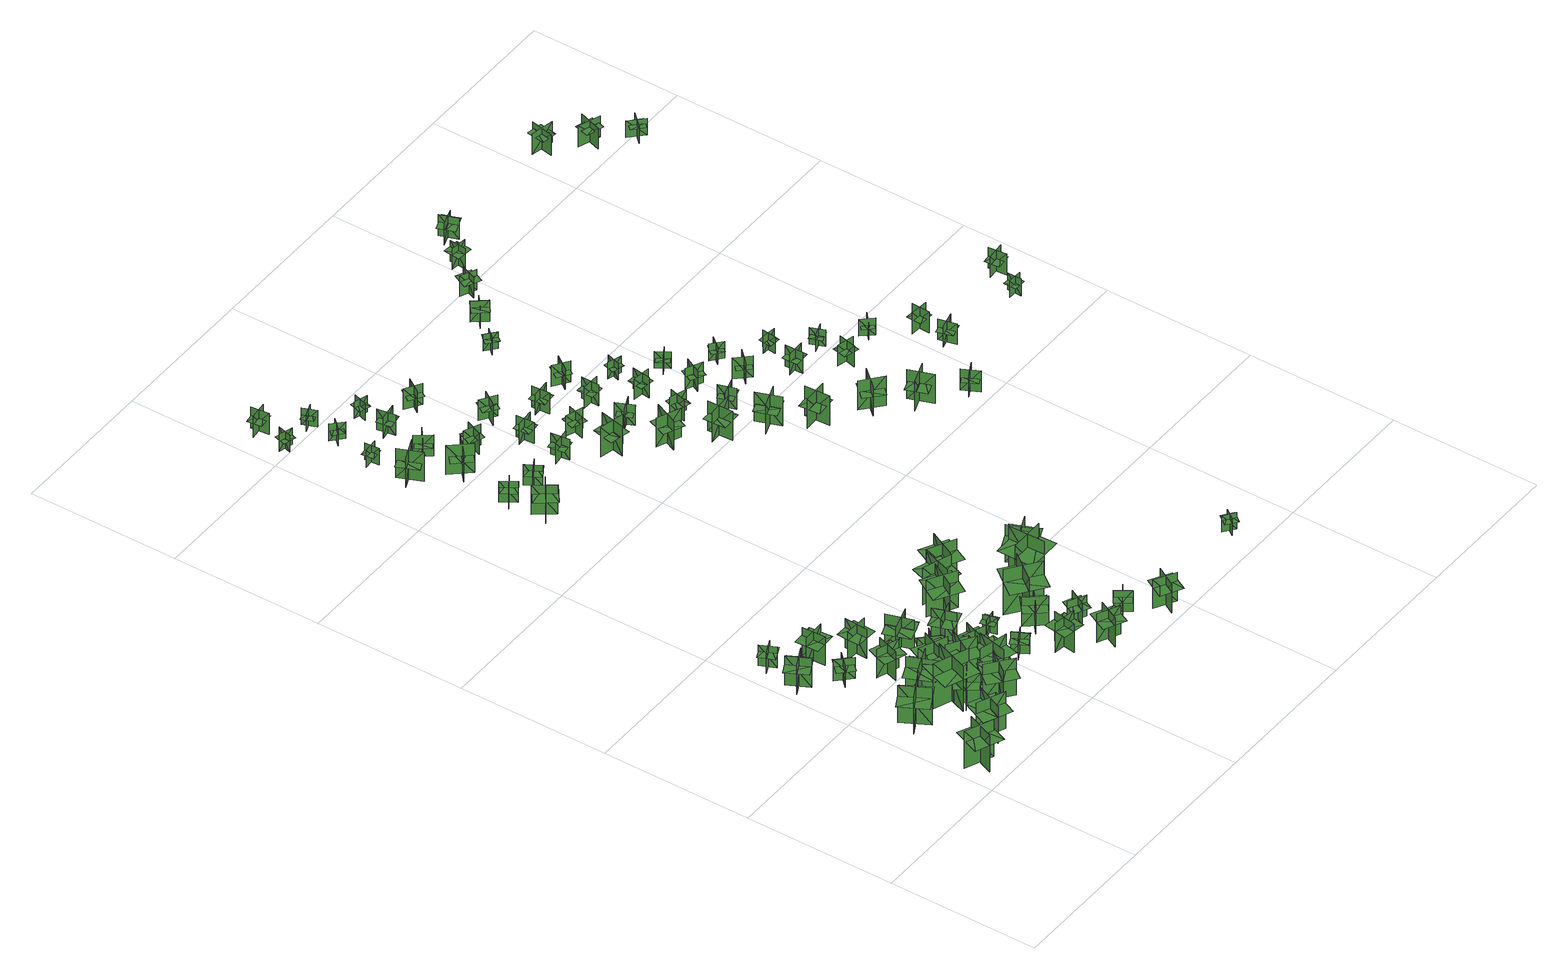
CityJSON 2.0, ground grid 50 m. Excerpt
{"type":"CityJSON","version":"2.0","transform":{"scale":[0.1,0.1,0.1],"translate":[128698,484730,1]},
"CityObjects":{
"tree1":{"type":"SolitaryVegetationObject","geometry":[{"type":"MultiSurface","lod":"1","boundaries":[[[0,1,2]],[[0,2,3]],[[4,5,6]],[[4,6,7]],[[8,9,10]],[[8,10,11]],[[8,11,12]],[[8,12,13]]]}]},
"tree2":{"type":"SolitaryVegetationObject","geometry":[{"type":"MultiSurface","lod":"1","boundaries":[[[14,15,16]],[[14,16,17]],[[18,19,20]],[[18,20,21]],[[22,23,24]],[[22,24,25]],[[22,25,26]],[[22,26,27]]]}]},
"tree3":{"type":"SolitaryVegetationObject","geometry":[{"type":"MultiSurface","lod":"1","boundaries":[[[28,29,30]],[[28,30,31]],[[32,33,34]],[[32,34,35]],[[36,37,38]],[[36,38,39]],[[36,39,40]],[[36,40,41]]]}]},
"tree4":{"type":"SolitaryVegetationObject","geometry":[{"type":"MultiSurface","lod":"1","boundaries":[[[42,43,44]],[[42,44,45]],[[46,47,48]],[[46,48,49]],[[50,51,52]],[[50,52,53]],[[50,53,54]],[[50,54,55]]]}]},
"tree5":{"type":"SolitaryVegetationObject","geometry":[{"type":"MultiSurface","lod":"1","boundaries":[[[56,57,58]],[[56,58,59]],[[60,61,62]],[[60,62,63]],[[64,65,66]],[[64,66,67]],[[64,67,68]],[[64,68,69]]]}]},
"tree6":{"type":"SolitaryVegetationObject","geometry":[{"type":"MultiSurface","lod":"1","boundaries":[[[70,71,72]],[[70,72,73]],[[74,75,76]],[[74,76,77]],[[78,79,80]],[[78,80,81]],[[78,81,82]],[[78,82,83]]]}]},
"tree7":{"type":"SolitaryVegetationObject","geometry":[{"type":"MultiSurface","lod":"1","boundaries":[[[84,85,86]],[[84,86,87]],[[88,89,90]],[[88,90,91]],[[92,93,94]],[[92,94,95]],[[92,95,96]],[[92,96,97]]]}]},
"tree8":{"type":"SolitaryVegetationObject","geometry":[{"type":"MultiSurface","lod":"1","boundaries":[[[98,99,100]],[[98,100,101]],[[102,103,104]],[[102,104,105]],[[106,107,108]],[[106,108,109]],[[106,109,110]],[[106,110,111]]]}]},
"tree9":{"type":"SolitaryVegetationObject","geometry":[{"type":"MultiSurface","lod":"1","boundaries":[[[112,113,114]],[[112,114,115]],[[116,117,118]],[[116,118,119]],[[120,121,122]],[[120,122,123]],[[120,123,124]],[[120,124,125]]]}]},
"tree10":{"type":"SolitaryVegetationObject","geometry":[{"type":"MultiSurface","lod":"1","boundaries":[[[126,127,128]],[[126,128,129]],[[130,131,132]],[[130,132,133]],[[134,135,136]],[[134,136,137]],[[134,137,138]],[[134,138,139]]]}]},
"tree11":{"type":"SolitaryVegetationObject","geometry":[{"type":"MultiSurface","lod":"1","boundaries":[[[140,141,142]],[[140,142,143]],[[144,145,146]],[[144,146,147]],[[148,149,150]],[[148,150,151]],[[148,151,152]],[[148,152,153]]]}]},
"tree12":{"type":"SolitaryVegetationObject","geometry":[{"type":"MultiSurface","lod":"1","boundaries":[[[154,155,156]],[[154,156,157]],[[158,159,160]],[[158,160,161]],[[162,163,164]],[[162,164,165]],[[162,165,166]],[[162,166,167]]]}]},
"tree13":{"type":"SolitaryVegetationObject","geometry":[{"type":"MultiSurface","lod":"1","boundaries":[[[168,169,170]],[[168,170,171]],[[172,173,174]],[[172,174,175]],[[176,177,178]],[[176,178,179]],[[176,179,180]],[[176,180,181]]]}]},
"tree14":{"type":"SolitaryVegetationObject","geometry":[{"type":"MultiSurface","lod":"1","boundaries":[[[182,183,184]],[[182,184,185]],[[186,187,188]],[[186,188,189]],[[190,191,192]],[[190,192,193]],[[190,193,194]],[[190,194,195]]]}]},
"tree15":{"type":"SolitaryVegetationObject","geometry":[{"type":"MultiSurface","lod":"1","boundaries":[[[196,197,198]],[[196,198,199]],[[200,201,202]],[[200,202,203]],[[204,205,206]],[[204,206,207]],[[204,207,208]],[[204,208,209]]]}]},
"tree16":{"type":"SolitaryVegetationObject","geometry":[{"type":"MultiSurface","lod":"1","boundaries":[[[210,211,212]],[[210,212,213]],[[214,215,216]],[[214,216,217]],[[218,219,220]],[[218,220,221]],[[218,221,222]],[[218,222,223]]]}]},
"tree17":{"type":"SolitaryVegetationObject","geometry":[{"type":"MultiSurface","lod":"1","boundaries":[[[224,225,226]],[[224,226,227]],[[228,229,230]],[[228,230,231]],[[232,233,234]],[[232,234,235]],[[232,235,236]],[[232,236,237]]]}]},
"tree18":{"type":"SolitaryVegetationObject","geometry":[{"type":"MultiSurface","lod":"1","boundaries":[[[238,239,240]],[[238,240,241]],[[242,243,244]],[[242,244,245]],[[246,247,248]],[[246,248,249]],[[246,249,250]],[[246,250,251]]]}]},
"tree19":{"type":"SolitaryVegetationObject","geometry":[{"type":"MultiSurface","lod":"1","boundaries":[[[252,253,254]],[[252,254,255]],[[256,257,258]],[[256,258,259]],[[260,261,262]],[[260,262,263]],[[260,263,264]],[[260,264,265]]]}]},
"tree20":{"type":"SolitaryVegetationObject","geometry":[{"type":"MultiSurface","lod":"1","boundaries":[[[266,267,268]],[[266,268,269]],[[270,271,272]],[[270,272,273]],[[274,275,276]],[[274,276,277]],[[274,277,278]],[[274,278,279]]]}]},
"tree21":{"type":"SolitaryVegetationObject","geometry":[{"type":"MultiSurface","lod":"1","boundaries":[[[280,281,282]],[[280,282,283]],[[284,285,286]],[[284,286,287]],[[288,289,290]],[[288,290,291]],[[288,291,292]],[[288,292,293]]]}]},
"tree22":{"type":"SolitaryVegetationObject","geometry":[{"type":"MultiSurface","lod":"1","boundaries":[[[294,295,296]],[[294,296,297]],[[298,299,300]],[[298,300,301]],[[302,303,304]],[[302,304,305]],[[302,305,306]],[[302,306,307]]]}]},
"tree23":{"type":"SolitaryVegetationObject","geometry":[{"type":"MultiSurface","lod":"1","boundaries":[[[308,309,310]],[[308,310,311]],[[312,313,314]],[[312,314,315]],[[316,317,318]],[[316,318,319]],[[316,319,320]],[[316,320,321]]]}]},
"tree24":{"type":"SolitaryVegetationObject","geometry":[{"type":"MultiSurface","lod":"1","boundaries":[[[322,323,324]],[[322,324,325]],[[326,327,328]],[[326,328,329]],[[330,331,332]],[[330,332,333]],[[330,333,334]],[[330,334,335]]]}]},
"tree25":{"type":"SolitaryVegetationObject","geometry":[{"type":"MultiSurface","lod":"1","boundaries":[[[336,337,338]],[[336,338,339]],[[340,341,342]],[[340,342,343]],[[344,345,346]],[[344,346,347]],[[344,347,348]],[[344,348,349]]]}]},
"tree26":{"type":"SolitaryVegetationObject","geometry":[{"type":"MultiSurface","lod":"1","boundaries":[[[350,351,352]],[[350,352,353]],[[354,355,356]],[[354,356,357]],[[358,359,360]],[[358,360,361]],[[358,361,362]],[[358,362,363]]]}]},
"tree27":{"type":"SolitaryVegetationObject","geometry":[{"type":"MultiSurface","lod":"1","boundaries":[[[364,365,366]],[[364,366,367]],[[368,369,370]],[[368,370,371]],[[372,373,374]],[[372,374,375]],[[372,375,376]],[[372,376,377]]]}]},
"tree28":{"type":"SolitaryVegetationObject","geometry":[{"type":"MultiSurface","lod":"1","boundaries":[[[378,379,380]],[[378,380,381]],[[382,383,384]],[[382,384,385]],[[386,387,388]],[[386,388,389]],[[386,389,390]],[[386,390,391]]]}]},
"tree29":{"type":"SolitaryVegetationObject","geometry":[{"type":"MultiSurface","lod":"1","boundaries":[[[392,393,394]],[[392,394,395]],[[396,397,398]],[[396,398,399]],[[400,401,402]],[[400,402,403]],[[400,403,404]],[[400,404,405]]]}]},
"tree30":{"type":"SolitaryVegetationObject","geometry":[{"type":"MultiSurface","lod":"1","boundaries":[[[406,407,408]],[[406,408,409]],[[410,411,412]],[[410,412,413]],[[414,415,416]],[[414,416,417]],[[414,418,419]],[[414,419,415]]]}]},
"tree31":{"type":"SolitaryVegetationObject","geometry":[{"type":"MultiSurface","lod":"1","boundaries":[[[420,421,422]],[[420,422,423]],[[424,425,426]],[[424,426,427]],[[428,429,430]],[[428,430,431]],[[428,431,432]],[[428,432,433]]]}]},
"tree32":{"type":"SolitaryVegetationObject","geometry":[{"type":"MultiSurface","lod":"1","boundaries":[[[434,435,436]],[[434,436,437]],[[438,439,440]],[[438,440,441]],[[442,443,444]],[[442,444,445]],[[442,446,447]],[[442,447,443]]]}]},
"tree33":{"type":"SolitaryVegetationObject","geometry":[{"type":"MultiSurface","lod":"1","boundaries":[[[448,449,450]],[[448,450,451]],[[452,453,454]],[[452,454,455]],[[456,457,458]],[[456,458,459]],[[456,459,460]],[[456,460,461]]]}]},
"tree34":{"type":"SolitaryVegetationObject","geometry":[{"type":"MultiSurface","lod":"1","boundaries":[[[462,463,464]],[[462,464,465]],[[466,467,468]],[[466,468,469]],[[470,471,472]],[[470,472,473]],[[470,474,475]],[[470,475,471]]]}]},
"tree35":{"type":"SolitaryVegetationObject","geometry":[{"type":"MultiSurface","lod":"1","boundaries":[[[476,477,478]],[[476,478,479]],[[480,481,482]],[[480,482,483]],[[484,485,486]],[[484,486,487]],[[484,488,489]],[[484,489,485]]]}]},
"tree36":{"type":"SolitaryVegetationObject","geometry":[{"type":"MultiSurface","lod":"1","boundaries":[[[490,491,492]],[[490,492,493]],[[494,495,496]],[[494,496,497]],[[498,499,500]],[[498,500,501]],[[498,501,502]],[[498,502,503]]]}]},
"tree37":{"type":"SolitaryVegetationObject","geometry":[{"type":"MultiSurface","lod":"1","boundaries":[[[504,505,506]],[[504,506,507]],[[508,509,510]],[[508,510,511]],[[512,513,514]],[[512,514,515]],[[512,516,517]],[[512,517,513]]]}]},
"tree38":{"type":"SolitaryVegetationObject","geometry":[{"type":"MultiSurface","lod":"1","boundaries":[[[518,519,520]],[[518,520,521]],[[522,523,524]],[[522,524,525]],[[526,527,528]],[[526,528,529]],[[526,529,530]],[[526,530,531]]]}]},
"tree39":{"type":"SolitaryVegetationObject","geometry":[{"type":"MultiSurface","lod":"1","boundaries":[[[532,533,534]],[[532,534,535]],[[536,537,538]],[[536,538,539]],[[540,541,542]],[[540,542,543]],[[540,544,545]],[[540,545,541]]]}]},
"tree40":{"type":"SolitaryVegetationObject","geometry":[{"type":"MultiSurface","lod":"1","boundaries":[[[546,547,548]],[[546,548,549]],[[550,551,552]],[[550,552,553]],[[554,555,556]],[[554,556,557]],[[554,557,558]],[[554,558,559]]]}]},
"tree41":{"type":"SolitaryVegetationObject","geometry":[{"type":"MultiSurface","lod":"1","boundaries":[[[560,561,562]],[[560,562,563]],[[564,565,566]],[[564,566,567]],[[568,569,570]],[[568,570,571]],[[568,572,573]],[[568,573,569]]]}]},
"tree42":{"type":"SolitaryVegetationObject","geometry":[{"type":"MultiSurface","lod":"1","boundaries":[[[574,575,576]],[[574,576,577]],[[578,579,580]],[[578,580,581]],[[582,583,584]],[[582,584,585]],[[582,586,587]],[[582,587,583]]]}]},
"tree43":{"type":"SolitaryVegetationObject","geometry":[{"type":"MultiSurface","lod":"1","boundaries":[[[588,589,590]],[[588,590,591]],[[592,593,594]],[[592,594,595]],[[596,597,598]],[[596,598,599]],[[596,599,600]],[[596,600,601]]]}]},
"tree44":{"type":"SolitaryVegetationObject","geometry":[{"type":"MultiSurface","lod":"1","boundaries":[[[602,603,604]],[[602,604,605]],[[606,607,608]],[[606,608,609]],[[610,611,612]],[[610,612,613]],[[610,613,614]],[[610,614,615]]]}]},
"tree45":{"type":"SolitaryVegetationObject","geometry":[{"type":"MultiSurface","lod":"1","boundaries":[[[616,617,618]],[[616,618,619]],[[620,621,622]],[[620,622,623]],[[624,625,626]],[[624,626,627]],[[624,628,629]],[[624,629,625]]]}]},
"tree46":{"type":"SolitaryVegetationObject","geometry":[{"type":"MultiSurface","lod":"1","boundaries":[[[630,631,632]],[[630,632,633]],[[634,635,636]],[[634,636,637]],[[638,639,640]],[[638,640,641]],[[638,642,643]],[[638,643,639]]]}]},
"tree47":{"type":"SolitaryVegetationObject","geometry":[{"type":"MultiSurface","lod":"1","boundaries":[[[644,645,646]],[[644,646,647]],[[648,649,650]],[[648,650,651]],[[652,653,654]],[[652,654,655]],[[652,655,656]],[[652,656,657]]]}]},
"tree48":{"type":"SolitaryVegetationObject","geometry":[{"type":"MultiSurface","lod":"1","boundaries":[[[658,659,660]],[[658,660,661]],[[662,663,664]],[[662,664,665]],[[666,667,668]],[[666,668,669]],[[666,670,671]],[[666,671,667]]]}]},
"tree49":{"type":"SolitaryVegetationObject","geometry":[{"type":"MultiSurface","lod":"1","boundaries":[[[672,673,674]],[[672,674,675]],[[676,677,678]],[[676,678,679]],[[680,681,682]],[[680,682,683]],[[680,684,685]],[[680,685,681]]]}]},
"tree50":{"type":"SolitaryVegetationObject","geometry":[{"type":"MultiSurface","lod":"1","boundaries":[[[686,687,688]],[[686,688,689]],[[690,691,692]],[[690,692,693]],[[694,695,696]],[[694,696,697]],[[694,698,699]],[[694,699,695]]]}]},
"tree51":{"type":"SolitaryVegetationObject","geometry":[{"type":"MultiSurface","lod":"1","boundaries":[[[700,701,702]],[[700,702,703]],[[704,705,706]],[[704,706,707]],[[708,709,710]],[[708,710,711]],[[708,712,713]],[[708,713,709]]]}]},
"tree52":{"type":"SolitaryVegetationObject","geometry":[{"type":"MultiSurface","lod":"1","boundaries":[[[714,715,716]],[[714,716,717]],[[718,719,720]],[[718,720,721]],[[722,723,724]],[[722,724,725]],[[722,726,727]],[[722,727,723]]]}]},
"tree53":{"type":"SolitaryVegetationObject","geometry":[{"type":"MultiSurface","lod":"1","boundaries":[[[728,729,730]],[[728,730,731]],[[732,733,734]],[[732,734,735]],[[736,737,738]],[[736,738,739]],[[736,740,741]],[[736,741,737]]]}]},
"tree54":{"type":"SolitaryVegetationObject","geometry":[{"type":"MultiSurface","lod":"1","boundaries":[[[742,743,744]],[[742,744,745]],[[746,747,748]],[[746,748,749]],[[750,751,752]],[[750,752,753]],[[750,754,755]],[[750,755,751]]]}]},
"tree55":{"type":"SolitaryVegetationObject","geometry":[{"type":"MultiSurface","lod":"1","boundaries":[[[756,757,758]],[[756,758,759]],[[760,761,762]],[[760,762,763]],[[764,765,766]],[[764,766,767]],[[764,768,769]],[[764,769,765]]]}]},
"tree56":{"type":"SolitaryVegetationObject","geometry":[{"type":"MultiSurface","lod":"1","boundaries":[[[770,771,772]],[[770,772,773]],[[774,775,776]],[[774,776,777]],[[778,779,780]],[[778,780,781]],[[778,782,783]],[[778,783,779]]]}]},
"tree57":{"type":"SolitaryVegetationObject","geometry":[{"type":"MultiSurface","lod":"1","boundaries":[[[784,785,786]],[[784,786,787]],[[788,789,790]],[[788,790,791]],[[792,793,794]],[[792,794,795]],[[792,796,797]],[[792,797,793]]]}]},
"tree58":{"type":"SolitaryVegetationObject","geometry":[{"type":"MultiSurface","lod":"1","boundaries":[[[798,799,800]],[[798,800,801]],[[802,803,804]],[[802,804,805]],[[806,807,808]],[[806,808,809]],[[806,810,811]],[[806,811,807]]]}]},
"tree59":{"type":"SolitaryVegetationObject","geometry":[{"type":"MultiSurface","lod":"1","boundaries":[[[812,813,814]],[[812,814,815]],[[816,817,818]],[[816,818,819]],[[820,821,822]],[[820,822,823]],[[820,824,825]],[[820,825,821]]]}]},
"tree60":{"type":"SolitaryVegetationObject","geometry":[{"type":"MultiSurface","lod":"1","boundaries":[[[826,827,828]],[[826,828,829]],[[830,831,832]],[[830,832,833]],[[834,835,836]],[[834,836,837]],[[834,838,839]],[[834,839,835]]]}]},
"tree61":{"type":"SolitaryVegetationObject","geometry":[{"type":"MultiSurface","lod":"1","boundaries":[[[840,841,842]],[[840,842,843]],[[844,845,846]],[[844,846,847]],[[848,849,850]],[[848,850,851]],[[848,851,852]],[[848,852,853]]]}]},
"tree62":{"type":"SolitaryVegetationObject","geometry":[{"type":"MultiSurface","lod":"1","boundaries":[[[854,855,856]],[[854,856,857]],[[858,859,860]],[[858,860,861]],[[862,863,864]],[[862,864,865]],[[862,866,867]],[[862,867,863]]]}]},
"tree63":{"type":"SolitaryVegetationObject","geometry":[{"type":"MultiSurface","lod":"1","boundaries":[[[868,869,870]],[[868,870,871]],[[872,873,874]],[[872,874,875]],[[876,877,878]],[[876,878,879]],[[876,880,881]],[[876,881,877]]]}]},
"tree64":{"type":"SolitaryVegetationObject","geometry":[{"type":"MultiSurface","lod":"1","boundaries":[[[882,883,884]],[[882,884,885]],[[886,887,888]],[[886,888,889]],[[890,891,892]],[[890,892,893]],[[890,894,895]],[[890,895,891]]]}]},
"tree65":{"type":"SolitaryVegetationObject","geometry":[{"type":"MultiSurface","lod":"1","boundaries":[[[896,897,898]],[[896,898,899]],[[900,901,902]],[[900,902,903]],[[904,905,906]],[[904,906,907]],[[904,908,909]],[[904,909,905]]]}]},
"tree66":{"type":"SolitaryVegetationObject","geometry":[{"type":"MultiSurface","lod":"1","boundaries":[[[910,911,912]],[[910,912,913]],[[914,915,916]],[[914,916,917]],[[918,919,920]],[[918,920,921]],[[918,922,923]],[[918,923,919]]]}]},
"tree67":{"type":"SolitaryVegetationObject","geometry":[{"type":"MultiSurface","lod":"1","boundaries":[[[924,925,926]],[[924,926,927]],[[928,929,930]],[[928,930,931]],[[932,933,934]],[[932,934,935]],[[932,935,936]],[[932,936,937]]]}]},
"tree68":{"type":"SolitaryVegetationObject","geometry":[{"type":"MultiSurface","lod":"1","boundaries":[[[938,939,940]],[[938,940,941]],[[942,943,944]],[[942,944,945]],[[946,947,948]],[[946,948,949]],[[946,950,951]],[[946,951,947]]]}]},
"tree69":{"type":"SolitaryVegetationObject","geometry":[{"type":"MultiSurface","lod":"1","boundaries":[[[952,953,954]],[[952,954,955]],[[956,957,958]],[[956,958,959]],[[960,961,962]],[[960,962,963]],[[960,964,965]],[[960,965,961]]]}]},
"tree70":{"type":"SolitaryVegetationObject","geometry":[{"type":"MultiSurface","lod":"1","boundaries":[[[966,967,968]],[[966,968,969]],[[970,971,972]],[[970,972,973]],[[974,975,976]],[[974,976,977]],[[974,978,979]],[[974,979,975]]]}]},
"tree71":{"type":"SolitaryVegetationObject","geometry":[{"type":"MultiSurface","lod":"1","boundaries":[[[980,981,982]],[[980,982,983]],[[984,985,986]],[[984,986,987]],[[988,989,990]],[[988,990,991]],[[988,992,993]],[[988,993,989]]]}]},
"tree72":{"type":"SolitaryVegetationObject","geometry":[{"type":"MultiSurface","lod":"1","boundaries":[[[994,995,996]],[[994,996,997]],[[998,999,1000]],[[998,1000,1001]],[[1002,1003,1004]],[[1002,1004,1005]],[[1002,1006,1007]],[[1002,1007,1003]]]}]},
"tree73":{"type":"SolitaryVegetationObject","geometry":[{"type":"MultiSurface","lod":"1","boundaries":[[[1008,1009,1010]],[[1008,1010,1011]],[[1012,1013,1014]],[[1012,1014,1015]],[[1016,1017,1018]],[[1016,1018,1019]],[[1016,1019,1020]],[[1016,1020,1021]]]}]},
"tree74":{"type":"SolitaryVegetationObject","geometry":[{"type":"MultiSurface","lod":"1","boundaries":[[[1022,1023,1024]],[[1022,1024,1025]],[[1026,1027,1028]],[[1026,1028,1029]],[[1030,1031,1032]],[[1030,1032,1033]],[[1030,1034,1035]],[[1030,1035,1031]]]}]},
"tree75":{"type":"SolitaryVegetationObject","geometry":[{"type":"MultiSurface","lod":"1","boundaries":[[[1036,1037,1038]],[[1036,1038,1039]],[[1040,1041,1042]],[[1040,1042,1043]],[[1044,1045,1046]],[[1044,1046,1047]],[[1044,1048,1049]],[[1044,1049,1045]]]}]},
"tree76":{"type":"SolitaryVegetationObject","geometry":[{"type":"MultiSurface","lod":"1","boundaries":[[[1050,1051,1052]],[[1050,1052,1053]],[[1054,1055,1056]],[[1054,1056,1057]],[[1058,1059,1060]],[[1058,1060,1061]],[[1058,1062,1063]],[[1058,1063,1059]]]}]},
"tree77":{"type":"SolitaryVegetationObject","geometry":[{"type":"MultiSurface","lod":"1","boundaries":[[[1064,1065,1066]],[[1064,1066,1067]],[[1068,1069,1070]],[[1068,1070,1071]],[[1072,1073,1074]],[[1072,1074,1075]],[[1072,1075,1076]],[[1072,1076,1077]]]}]},
"tree78":{"type":"SolitaryVegetationObject","geometry":[{"type":"MultiSurface","lod":"1","boundaries":[[[1078,1079,1080]],[[1078,1080,1081]],[[1082,1083,1084]],[[1082,1084,1085]],[[1086,1087,1088]],[[1086,1088,1089]],[[1086,1090,1091]],[[1086,1091,1087]]]}]},
"tree79":{"type":"SolitaryVegetationObject","geometry":[{"type":"MultiSurface","lod":"1","boundaries":[[[1092,1093,1094]],[[1092,1094,1095]],[[1096,1097,1098]],[[1096,1098,1099]],[[1100,1101,1102]],[[1100,1102,1103]],[[1100,1104,1105]],[[1100,1105,1101]]]}]},
"tree80":{"type":"SolitaryVegetationObject","geometry":[{"type":"MultiSurface","lod":"1","boundaries":[[[1106,1107,1108]],[[1106,1108,1109]],[[1110,1111,1112]],[[1110,1112,1113]],[[1114,1115,1116]],[[1114,1116,1117]],[[1114,1118,1119]],[[1114,1119,1115]]]}]},
"tree81":{"type":"SolitaryVegetationObject","geometry":[{"type":"MultiSurface","lod":"1","boundaries":[[[1120,1121,1122]],[[1120,1122,1123]],[[1124,1125,1126]],[[1124,1126,1127]],[[1128,1129,1130]],[[1128,1130,1131]],[[1128,1132,1133]],[[1128,1133,1129]]]}]},
"tree82":{"type":"SolitaryVegetationObject","geometry":[{"type":"MultiSurface","lod":"1","boundaries":[[[1134,1135,1136]],[[1134,1136,1137]],[[1138,1139,1140]],[[1138,1140,1141]],[[1142,1143,1144]],[[1142,1144,1145]],[[1142,1145,1146]],[[1142,1146,1147]]]}]},
"tree83":{"type":"SolitaryVegetationObject","geometry":[{"type":"MultiSurface","lod":"1","boundaries":[[[1148,1149,1150]],[[1148,1150,1151]],[[1152,1153,1154]],[[1152,1154,1155]],[[1156,1157,1158]],[[1156,1158,1159]],[[1156,1160,1161]],[[1156,1161,1157]]]}]},
"tree84":{"type":"SolitaryVegetationObject","geometry":[{"type":"MultiSurface","lod":"1","boundaries":[[[1162,1163,1164]],[[1162,1164,1165]],[[1166,1167,1168]],[[1166,1168,1169]],[[1170,1171,1172]],[[1170,1172,1173]],[[1170,1173,1174]],[[1170,1174,1175]]]}]},
"tree85":{"type":"SolitaryVegetationObject","geometry":[{"type":"MultiSurface","lod":"1","boundaries":[[[1176,1177,1178]],[[1176,1178,1179]],[[1180,1181,1182]],[[1180,1182,1183]],[[1184,1185,1186]],[[1184,1186,1187]],[[1184,1188,1189]],[[1184,1189,1185]]]}]},
"tree86":{"type":"SolitaryVegetationObject","geometry":[{"type":"MultiSurface","lod":"1","boundaries":[[[1190,1191,1192]],[[1190,1192,1193]],[[1194,1195,1196]],[[1194,1196,1197]],[[1198,1199,1200]],[[1198,1200,1201]],[[1198,1202,1203]],[[1198,1203,1199]]]}]},
"tree87":{"type":"SolitaryVegetationObject","geometry":[{"type":"MultiSurface","lod":"1","boundaries":[[[1204,1205,1206]],[[1204,1206,1207]],[[1208,1209,1210]],[[1208,1210,1211]],[[1212,1213,1214]],[[1212,1214,1215]],[[1212,1216,1217]],[[1212,1217,1213]]]}]},
"tree88":{"type":"SolitaryVegetationObject","geometry":[{"type":"MultiSurface","lod":"1","boundaries":[[[1218,1219,1220]],[[1218,1220,1221]],[[1222,1223,1224]],[[1222,1224,1225]],[[1226,1227,1228]],[[1226,1228,1229]],[[1226,1230,1231]],[[1226,1231,1227]]]}]},
"tree89":{"type":"SolitaryVegetationObject","geometry":[{"type":"MultiSurface","lod":"1","boundaries":[[[1232,1233,1234]],[[1232,1234,1235]],[[1236,1237,1238]],[[1236,1238,1239]],[[1240,1241,1242]],[[1240,1242,1243]],[[1240,1243,1244]],[[1240,1244,1245]]]}]},
"tree90":{"type":"SolitaryVegetationObject","geometry":[{"type":"MultiSurface","lod":"1","boundaries":[[[1246,1247,1248]],[[1246,1248,1249]],[[1250,1251,1252]],[[1250,1252,1253]],[[1254,1255,1256]],[[1254,1256,1257]],[[1254,1257,1258]],[[1254,1258,1259]]]}]},
"tree91":{"type":"SolitaryVegetationObject","geometry":[{"type":"MultiSurface","lod":"1","boundaries":[[[1260,1261,1262]],[[1260,1262,1263]],[[1264,1265,1266]],[[1264,1266,1267]],[[1268,1269,1270]],[[1268,1270,1271]],[[1268,1271,1272]],[[1268,1272,1273]]]}]}
},
"vertices":[
[122,78,7],[30,116,7],[30,116,145],[122,78,145],[97,139,7],[59,47,7],[59,47,145],[97,139,145],[97,139,106],[52,158,106],[13,67,106],[59,47,106],[105,28,106],[143,120,106],
[70,320,9],[157,368,9],[157,368,147],[70,320,147],[134,301,9],[86,388,9],[86,388,147],[134,301,147],[134,301,108],[178,325,108],[129,412,108],[86,388,108],[42,364,108],[90,277,108],
[151,160,9],[241,119,9],[241,119,147],[151,160,147],[174,98,9],[215,189,9],[215,189,147],[174,98,147],[174,98,108],[219,78,108],[260,168,108],[215,189,108],[169,209,108],[128,118,108],
[25,697,6],[94,732,6],[94,732,114],[25,697,114],[74,680,6],[39,749,6],[39,749,114],[74,680,114],[74,680,84],[109,698,84],[73,767,84],[39,749,84],[4,732,84],[40,663,84],
[85,808,10],[62,858,10],[62,858,87],[85,808,87],[98,842,10],[47,819,10],[47,819,87],[98,842,87],[98,842,65],[86,867,65],[36,845,65],[47,819,65],[59,794,65],[109,817,65],
[265,417,9],[173,379,9],[173,379,148],[265,417,148],[204,443,9],[242,351,9],[242,351,148],[204,443,148],[204,443,109],[158,423,109],[196,332,109],[242,351,109],[288,370,109],[249,462,109],
[128,601,7],[172,646,7],[172,646,85],[128,601,85],[178,601,7],[133,645,7],[133,645,85],[178,601,85],[134,601,60],[155,581,60],[198,626,60],[177,646,60],[156,666,60],[113,621,60],
[233,262,9],[276,376,9],[276,376,178],[233,262,178],[307,295,9],[193,338,9],[193,338,178],[307,295,178],[307,295,131],[329,352,131],[215,395,131],[193,338,131],[172,282,131],[285,238,131],
[250,307,10],[293,243,10],[293,243,118],[250,307,118],[240,257,10],[304,299,10],[304,299,118],[240,257,118],[240,257,88],[261,224,88],[326,267,88],[304,299,88],[283,332,88],[218,289,88],
[170,779,9],[173,701,9],[173,701,117],[170,779,117],[135,741,9],[212,744,9],[212,744,117],[135,741,117],[135,741,87],[136,702,87],[214,705,87],[212,744,87],[210,783,87],[133,779,87],
[303,243,8],[381,181,8],[381,181,146],[303,243,146],[310,177,8],[372,255,8],[372,255,146],[310,177,146],[310,177,108],[350,146,108],[411,225,108],[372,255,108],[333,286,108],[271,208,108],
[263,574,6],[237,501,6],[237,501,113],[263,574,113],[216,552,6],[289,526,6],[289,526,113],[216,552,113],[216,552,83],[203,515,83],[276,489,83],[289,526,83],[302,563,83],[229,588,83],
[344,394,10],[253,434,10],[253,434,148],[344,394,148],[320,456,10],[280,365,10],[280,365,148],[320,456,148],[320,456,110],[274,476,110],[234,385,110],[280,365,110],[326,345,110],[366,436,110],
[309,379,10],[394,327,10],[394,327,149],[309,379,149],[324,314,10],[376,399,10],[376,399,149],[324,314,149],[324,314,110],[367,288,110],[419,373,110],[376,399,110],[334,425,110],[282,340,110],
[267,623,9],[271,701,9],[271,701,117],[267,623,117],[306,658,9],[228,661,9],[228,661,117],[306,658,117],[306,658,86],[308,697,86],[230,700,86],[228,661,86],[227,623,86],[304,619,86],
[324,431,5],[379,485,5],[379,485,113],[324,431,113],[376,430,5],[322,485,5],[322,485,113],[376,430,113],[376,430,83],[404,457,83],[349,512,83],[322,485,83],[294,458,83],[348,403,83],
[356,289,7],[453,266,7],[453,266,145],[356,289,145],[391,232,7],[414,329,7],[414,329,145],[391,232,145],[391,232,107],[440,221,107],[462,318,107],[414,329,107],[365,340,107],[343,243,107],
[352,620,7],[379,536,7],[379,536,117],[352,620,117],[320,558,7],[404,584,7],[404,584,117],[320,558,117],[348,613,82],[309,600,82],[337,517,82],[376,529,82],[414,542,82],[387,626,82],
[433,338,4],[462,410,4],[462,410,112],[433,338,112],[481,358,4],[409,386,4],[409,386,112],[481,358,112],[481,358,81],[495,394,81],[423,422,81],[409,386,81],[394,350,81],[467,322,81],
[475,454,8],[451,527,8],[451,527,116],[475,454,116],[499,500,8],[425,476,8],[425,476,116],[499,500,116],[499,500,85],[487,536,85],[413,512,85],[425,476,85],[437,439,85],[511,463,85],
[566,296,1],[517,269,1],[517,269,78],[566,296,78],[531,306,1],[557,258,1],[557,258,78],[531,306,78],[531,306,57],[506,293,57],[533,244,57],[557,258,57],[581,271,57],[555,319,57],
[557,421,9],[568,378,9],[568,378,70],[557,421,70],[542,396,9],[585,406,9],[585,406,70],[542,396,70],[542,396,53],[547,374,53],[590,385,53],[585,406,53],[579,428,53],[536,417,53],
[647,233,2],[635,156,2],[635,156,110],[647,233,110],[605,202,2],[682,191,2],[682,191,110],[605,202,110],[605,202,80],[599,164,80],[676,152,80],[682,191,80],[688,229,80],[611,241,80],
[537,522,8],[588,608,8],[588,608,147],[537,522,147],[602,538,8],[516,589,8],[516,589,147],[602,538,147],[602,538,108],[627,581,108],[542,632,108],[516,589,108],[491,547,108],[576,495,108],
[638,342,8],[688,282,8],[688,282,116],[638,342,116],[633,290,8],[693,340,8],[693,340,116],[633,290,116],[633,290,86],[658,261,86],[717,310,86],[693,340,86],[668,370,86],[608,320,86],
[275,1706,18],[230,1768,18],[230,1768,125],[275,1706,125],[284,1757,18],[221,1711,18],[221,1711,125],[284,1757,125],[284,1757,95],[261,1788,95],[198,1742,95],[221,1711,95],[244,1680,95],[306,1726,95],
[754,143,5],[720,74,5],[720,74,113],[754,143,113],[705,127,5],[775,93,5],[775,93,113],[705,127,113],[705,127,83],[688,92,83],[758,58,83],[775,93,83],[792,128,83],[722,162,83],
[589,567,7],[621,661,7],[621,661,146],[589,567,146],[649,596,7],[554,628,7],[554,628,146],[649,596,146],[649,596,107],[665,643,107],[570,675,107],[554,628,107],[538,581,107],[633,549,107],
[252,1829,18],[221,1875,18],[221,1875,95],[252,1829,95],[259,1865,18],[213,1834,18],[213,1834,95],[259,1865,95],[259,1865,74],[243,1888,74],[198,1857,74],[213,1834,74],[228,1812,74],[274,1842,74],
[140,2178,19],[172,2100,19],[172,2100,128],[140,2178,128],[120,2129,19],[120,2129,128],[198,2162,128],[198,2162,19],[145,2174,86],[173,2107,86],[205,2120,86],[176,2188,86],[112,2161,86],[141,2093,86],
[731,425,7],[657,329,7],[657,329,177],[731,425,177],[651,415,7],[747,341,7],[747,341,177],[651,415,177],[651,415,129],[613,367,129],[710,293,129],[747,341,129],[784,389,129],[688,463,129],
[40,2513,23],[86,2500,23],[86,2500,86],[40,2513,86],[54,2487,23],[54,2487,86],[68,2533,86],[68,2533,23],[43,2514,62],[83,2502,62],[89,2521,62],[49,2533,62],[38,2494,62],[78,2483,62],
[773,261,9],[744,205,9],[744,205,88],[773,261,88],[726,245,9],[782,216,9],[782,216,88],[726,245,88],[768,259,62],[742,272,62],[714,216,62],[740,203,62],[766,190,62],[794,246,62],
[174,2274,22],[126,2270,22],[126,2270,85],[174,2274,85],[151,2293,22],[151,2293,85],[155,2245,85],[155,2245,22],[171,2272,61],[129,2268,61],[131,2248,61],[173,2252,61],[169,2292,61],[127,2288,61],
[106,2616,25],[46,2609,25],[46,2609,103],[106,2616,103],[76,2639,25],[76,2639,103],[83,2579,103],[83,2579,25],[102,2613,73],[50,2607,73],[53,2583,73],[105,2589,73],[99,2638,73],[47,2632,73],
[655,604,4],[700,692,4],[700,692,143],[655,604,143],[718,624,4],[629,669,4],[629,669,143],[718,624,143],[718,624,104],[741,668,104],[652,714,104],[629,669,104],[607,625,104],[695,579,104],
[241,2010,14],[303,2067,14],[303,2067,123],[241,2010,123],[293,2008,14],[293,2008,123],[237,2071,123],[237,2071,14],[242,2017,81],[297,2066,81],[274,2091,81],[219,2042,81],[266,1990,81],[321,2039,81],
[354,1814,16],[326,1862,16],[326,1862,93],[354,1814,93],[363,1850,16],[316,1822,16],[316,1822,93],[363,1850,93],[363,1850,71],[349,1874,71],[302,1846,71],[316,1822,71],[330,1798,71],[377,1826,71],
[188,2424,24],[156,2389,24],[156,2389,87],[188,2424,87],[158,2423,24],[158,2423,87],[194,2390,87],[194,2390,24],[187,2421,63],[159,2390,63],[174,2377,63],[202,2408,63],[172,2434,63],[144,2403,63],
[840,163,10],[873,118,10],[873,118,87],[840,163,87],[834,127,10],[879,159,10],[879,159,87],[834,127,87],[834,127,65],[850,104,65],[895,136,65],[879,159,65],[863,181,65],[818,149,65],
[247,2192,17],[283,2144,17],[283,2144,95],[247,2192,95],[242,2155,17],[242,2155,95],[290,2191,95],[290,2191,17],[251,2191,65],[282,2148,65],[302,2163,65],[271,2205,65],[231,2176,65],[262,2133,65],
[206,2522,18],[161,2505,18],[161,2505,80],[206,2522,80],[178,2534,18],[178,2534,80],[196,2489,80],[196,2489,18],[204,2519,56],[165,2504,56],[172,2486,56],[211,2501,56],[196,2538,56],[157,2523,56],
[818,390,9],[816,512,9],[816,512,178],[818,390,178],[875,448,9],[753,446,9],[753,446,178],[875,448,178],[875,448,131],[874,509,131],[752,507,131],[753,446,131],[754,385,131],[876,387,131],
[984,42,9],[916,80,9],[916,80,116],[984,42,116],[970,92,9],[932,24,9],[932,24,116],[970,92,116],[970,92,86],[936,111,86],[898,43,86],[932,24,86],[966,5,86],[1003,73,86],
[262,2306,19],[321,2315,19],[321,2315,96],[262,2306,96],[292,2284,19],[292,2284,96],[283,2343,96],[283,2343,19],[265,2309,67],[317,2317,67],[314,2341,67],[262,2333,67],[269,2284,67],[321,2292,67],
[400,2062,17],[345,2086,17],[345,2086,95],[400,2062,95],[386,2097,17],[386,2097,95],[362,2042,95],[362,2042,17],[396,2061,65],[348,2082,65],[338,2060,65],[386,2039,65],[406,2085,65],[358,2106,65],
[908,521,6],[817,482,6],[817,482,145],[908,521,145],[847,546,6],[886,455,6],[886,455,145],[847,546,145],[847,546,106],[801,526,106],[841,435,106],[886,455,106],[932,474,106],[893,566,106],
[309,2437,22],[294,2391,22],[294,2391,84],[309,2437,84],[283,2423,22],[283,2423,84],[328,2408,84],[328,2408,22],[310,2433,61],[297,2394,61],[316,2387,61],[329,2427,61],[291,2440,61],[278,2400,61],
[498,1821,9],[490,1881,9],[490,1881,87],[498,1821,87],[521,1851,9],[521,1851,87],[461,1843,87],[461,1843,9],[495,1824,57],[488,1876,57],[464,1873,57],[471,1821,57],[520,1828,57],[514,1880,57],
[488,2000,18],[492,1940,18],[492,1940,96],[488,2000,96],[463,1972,18],[463,1972,96],[523,1976,96],[523,1976,18],[491,1997,66],[494,1944,66],[518,1946,66],[515,1998,66],[466,1995,66],[469,1943,66],
[413,2293,18],[446,2343,18],[446,2343,96],[413,2293,96],[450,2301,18],[450,2301,96],[399,2333,96],[399,2333,18],[413,2297,66],[442,2341,66],[421,2354,66],[393,2310,66],[435,2283,66],[463,2328,66],
[596,1707,12],[614,1789,12],[614,1789,122],[596,1707,122],[640,1736,12],[640,1736,122],[558,1754,122],[558,1754,12],[594,1713,80],[610,1785,80],[576,1792,80],[560,1720,80],[628,1705,80],[644,1777,80],
[534,2097,16],[484,2131,16],[484,2131,94],[534,2097,94],[526,2134,16],[526,2134,94],[492,2084,94],[492,2084,16],[529,2097,64],[486,2127,64],[472,2107,64],[515,2077,64],[543,2118,64],[500,2148,64],
[627,1866,16],[570,1885,16],[570,1885,94],[627,1866,94],[610,1900,16],[610,1900,94],[591,1843,94],[591,1843,16],[622,1865,64],[573,1882,64],[565,1859,64],[615,1842,64],[631,1889,64],[581,1906,64],
[684,1650,12],[761,1617,12],[761,1617,121],[684,1650,121],[703,1601,12],[703,1601,121],[737,1679,121],[737,1679,12],[690,1651,79],[757,1622,79],[771,1654,79],[703,1683,79],[676,1619,79],[743,1590,79],
[622,2040,16],[626,1980,16],[626,1980,94],[622,2040,94],[598,2011,16],[598,2011,94],[658,2015,94],[658,2015,16],[625,2036,64],[629,1984,64],[653,1985,64],[650,2038,64],[600,2035,64],[603,1982,64],
[690,1765,15],[744,1790,15],[744,1790,92],[690,1765,92],[725,1752,15],[725,1752,92],[700,1807,92],[700,1807,15],[692,1768,62],[740,1791,62],[729,1813,62],[682,1790,62],[703,1745,62],[750,1768,62],
[832,1573,10],[835,1489,10],[835,1489,119],[832,1573,119],[797,1534,10],[797,1534,119],[881,1537,119],[881,1537,10],[836,1568,77],[838,1494,77],[872,1496,77],[870,1569,77],[800,1567,77],[803,1493,77],
[735,1886,16],[737,1946,16],[737,1946,94],[735,1886,94],[763,1912,16],[763,1912,94],[703,1914,94],[703,1914,16],[733,1890,64],[735,1943,64],[710,1943,64],[709,1891,64],[758,1889,64],[760,1942,64],
[836,1704,19],[819,1646,19],[819,1646,97],[836,1704,97],[803,1686,19],[803,1686,97],[860,1669,97],[860,1669,19],[837,1700,67],[822,1649,67],[846,1642,67],[860,1693,67],[813,1707,67],[798,1656,67],
[1338,83,14],[1302,109,14],[1302,109,75],[1338,83,75],[1334,112,14],[1307,77,14],[1307,77,75],[1334,112,75],[1334,112,58],[1316,125,58],[1290,90,58],[1307,77,58],[1325,64,58],[1352,99,58],
[741,2007,15],[775,2056,15],[775,2056,93],[741,2007,93],[778,2013,15],[778,2013,93],[729,2048,93],[729,2048,15],[741,2011,63],[771,2054,63],[751,2068,63],[721,2025,63],[761,1997,63],[792,2039,63],
[968,1407,12],[939,1486,12],[939,1486,121],[968,1407,121],[990,1455,12],[990,1455,121],[911,1427,121],[911,1427,12],[963,1411,79],[938,1480,79],[906,1469,79],[930,1400,79],[996,1423,79],[971,1492,79],
[847,1789,16],[855,1849,16],[855,1849,93],[847,1789,93],[876,1812,16],[876,1812,93],[817,1820,93],[817,1820,16],[845,1793,63],[852,1845,63],[828,1848,63],[821,1797,63],[870,1790,63],[877,1842,63],
[915,1570,17],[972,1588,17],[972,1588,95],[915,1570,95],[948,1553,17],[948,1553,95],[931,1610,95],[931,1610,17],[918,1573,65],[968,1589,65],[961,1612,65],[911,1597,65],[925,1549,65],[975,1565,65],
[1085,1349,10],[1001,1344,10],[1001,1344,119],[1085,1349,119],[1045,1384,10],[1045,1384,119],[1050,1300,119],[1050,1300,10],[1080,1346,77],[1006,1341,77],[1009,1307,77],[1082,1312,77],[1078,1381,77],[1004,1376,77],
[776,2298,15],[746,2265,15],[746,2265,77],[776,2298,77],[746,2296,15],[779,2267,15],[779,2267,77],[746,2296,77],[746,2296,59],[732,2280,59],[765,2250,59],[779,2267,59],[794,2283,59],[761,2313,59],
[849,1934,14],[895,1920,14],[895,1920,76],[849,1934,76],[863,1907,14],[863,1907,76],[877,1953,76],[877,1953,14],[852,1934,52],[893,1923,52],[898,1941,52],[858,1953,52],[847,1915,52],[887,1903,52],
[937,1726,16],[991,1700,16],[991,1700,94],[937,1726,94],[949,1691,16],[949,1691,94],[976,1745,94],[976,1745,16],[941,1727,64],[988,1703,64],[999,1725,64],[952,1749,64],[930,1704,64],[977,1681,64],
[990,1811,16],[964,1852,16],[964,1852,78],[990,1811,78],[997,1841,16],[997,1841,78],[956,1815,78],[956,1815,16],[987,1813,54],[965,1848,54],[948,1838,54],[971,1802,54],[1004,1824,54],[982,1859,54],
[1146,1271,15],[1210,1216,15],[1210,1216,124],[1146,1271,124],[1150,1219,15],[1150,1219,124],[1205,1282,124],[1205,1282,15],[1152,1270,82],[1208,1222,82],[1230,1248,82],[1175,1296,82],[1129,1244,82],[1184,1195,82],
[1054,1597,18],[1097,1640,18],[1097,1640,96],[1054,1597,96],[1092,1597,18],[1092,1597,96],[1050,1640,96],[1050,1640,18],[1055,1602,66],[1093,1639,66],[1076,1656,66],[1038,1619,66],[1073,1584,66],[1111,1621,66],
[868,2397,13],[825,2362,13],[825,2362,90],[868,2397,90],[831,2401,13],[866,2358,13],[866,2358,90],[831,2401,90],[831,2401,68],[810,2384,68],[845,2341,68],[866,2358,68],[888,2376,68],[853,2419,68],
[1079,1744,15],[1116,1713,15],[1116,1713,78],[1079,1744,78],[1082,1714,15],[1082,1714,78],[1113,1751,78],[1113,1751,15],[1083,1744,54],[1115,1717,54],[1128,1731,54],[1096,1759,54],[1070,1728,54],[1102,1701,54],
[1315,1163,16],[1236,1134,16],[1236,1134,125],[1315,1163,125],[1267,1184,16],[1267,1184,125],[1296,1105,125],[1296,1105,16],[1311,1158,83],[1243,1132,83],[1254,1100,83],[1323,1126,83],[1299,1191,83],[1230,1166,83],
[1159,1517,17],[1219,1518,17],[1219,1518,95],[1159,1517,95],[1187,1491,17],[1187,1491,95],[1185,1551,95],[1185,1551,17],[1163,1519,65],[1216,1521,65],[1215,1545,65],[1162,1544,65],[1164,1494,65],[1216,1495,65],
[925,2456,11],[947,2507,11],[947,2507,88],[925,2456,88],[959,2469,11],[909,2492,11],[909,2492,88],[959,2469,88],[959,2469,67],[970,2495,67],[920,2517,67],[909,2492,67],[897,2467,67],[948,2444,67],
[1217,1652,18],[1212,1604,18],[1212,1604,80],[1217,1652,80],[1194,1633,18],[1194,1633,80],[1242,1628,80],[1242,1628,18],[1219,1649,56],[1214,1607,56],[1234,1605,56],[1238,1646,56],[1199,1651,56],[1194,1609,56],
[1383,1078,19],[1411,1025,19],[1411,1025,97],[1383,1078,97],[1372,1042,19],[1372,1042,97],[1425,1070,97],[1425,1070,19],[1387,1076,67],[1411,1029,67],[1433,1041,67],[1408,1087,67],[1364,1064,67],[1389,1018,67],
[1327,1412,19],[1268,1426,19],[1268,1426,97],[1327,1412,97],[1307,1444,19],[1307,1444,97],[1293,1385,97],[1293,1385,19],[1323,1410,67],[1272,1423,67],[1266,1399,67],[1317,1387,67],[1328,1435,67],[1277,1447,67],
[1324,1507,14],[1307,1552,14],[1307,1552,76],[1324,1507,76],[1336,1535,14],[1336,1535,76],[1291,1518,76],[1291,1518,14],[1321,1509,52],[1306,1548,52],[1288,1542,52],[1303,1502,52],[1340,1516,52],[1325,1556,52],
[995,2579,10],[1050,2574,10],[1050,2574,87],[995,2579,87],[1019,2550,10],[1023,2605,10],[1023,2605,87],[1019,2550,87],[1019,2550,65],[1046,2548,65],[1051,2603,65],[1023,2605,65],[996,2608,65],[991,2553,65],
[1414,1419,19],[1450,1451,19],[1450,1451,81],[1414,1419,81],[1444,1417,19],[1444,1417,81],[1412,1453,81],[1412,1453,19],[1415,1422,57],[1447,1450,57],[1434,1465,57],[1402,1437,57],[1429,1407,57],[1460,1435,57],
[1073,2662,8],[1132,2683,8],[1132,2683,86],[1073,2662,86],[1118,2641,8],[1097,2700,8],[1097,2700,86],[1118,2641,86],[1078,2659,61],[1088,2632,61],[1147,2654,61],[1137,2681,61],[1127,2709,61],[1068,2686,61],
[1531,1261,17],[1545,1203,17],[1545,1203,94],[1531,1261,94],[1512,1228,17],[1512,1228,94],[1570,1243,94],[1570,1243,17],[1534,1258,65],[1547,1207,65],[1570,1213,65],[1558,1264,65],[1509,1252,65],[1522,1201,65],
[1568,1329,19],[1508,1333,19],[1508,1333,97],[1568,1329,97],[1542,1357,19],[1542,1357,97],[1539,1297,97],[1539,1297,19],[1564,1327,67],[1511,1331,67],[1510,1306,67],[1562,1303,67],[1565,1352,67],[1513,1356,67],
[1828,1178,15],[1829,1226,15],[1829,1226,77],[1828,1178,77],[1850,1199,15],[1850,1199,77],[1802,1200,77],[1802,1200,15],[1826,1181,53],[1827,1223,53],[1808,1224,53],[1807,1182,53],[1847,1181,53],[1848,1223,53],
[1901,1300,17],[1841,1295,17],[1841,1295,95],[1901,1300,95],[1872,1324,17],[1872,1324,95],[1878,1264,95],[1878,1264,17],[1898,1298,65],[1845,1293,65],[1848,1269,65],[1900,1273,65],[1895,1323,65],[1843,1318,65],
[1587,2713,9],[1571,2637,9],[1571,2637,87],[1587,2713,87],[1543,2684,9],[1543,2684,87],[1620,2669,87],[1620,2669,9],[1585,2707,66],[1560,2711,66],[1550,2651,66],[1576,2647,66],[1601,2643,66],[1611,2703,66],
[1719,2571,9],[1646,2596,9],[1646,2596,87],[1719,2571,87],[1696,2618,9],[1696,2618,87],[1671,2544,87],[1671,2544,9],[1713,2573,66],[1720,2598,66],[1662,2616,66],[1654,2591,66],[1647,2566,66],[1705,2549,66],
[1803,2466,9],[1758,2509,9],[1758,2509,71],[1803,2466,71],[1802,2508,9],[1802,2508,71],[1759,2463,71],[1759,2463,9],[1799,2470,54],[1813,2486,54],[1776,2518,54],[1763,2502,54],[1749,2487,54],[1786,2455,54]
]}
